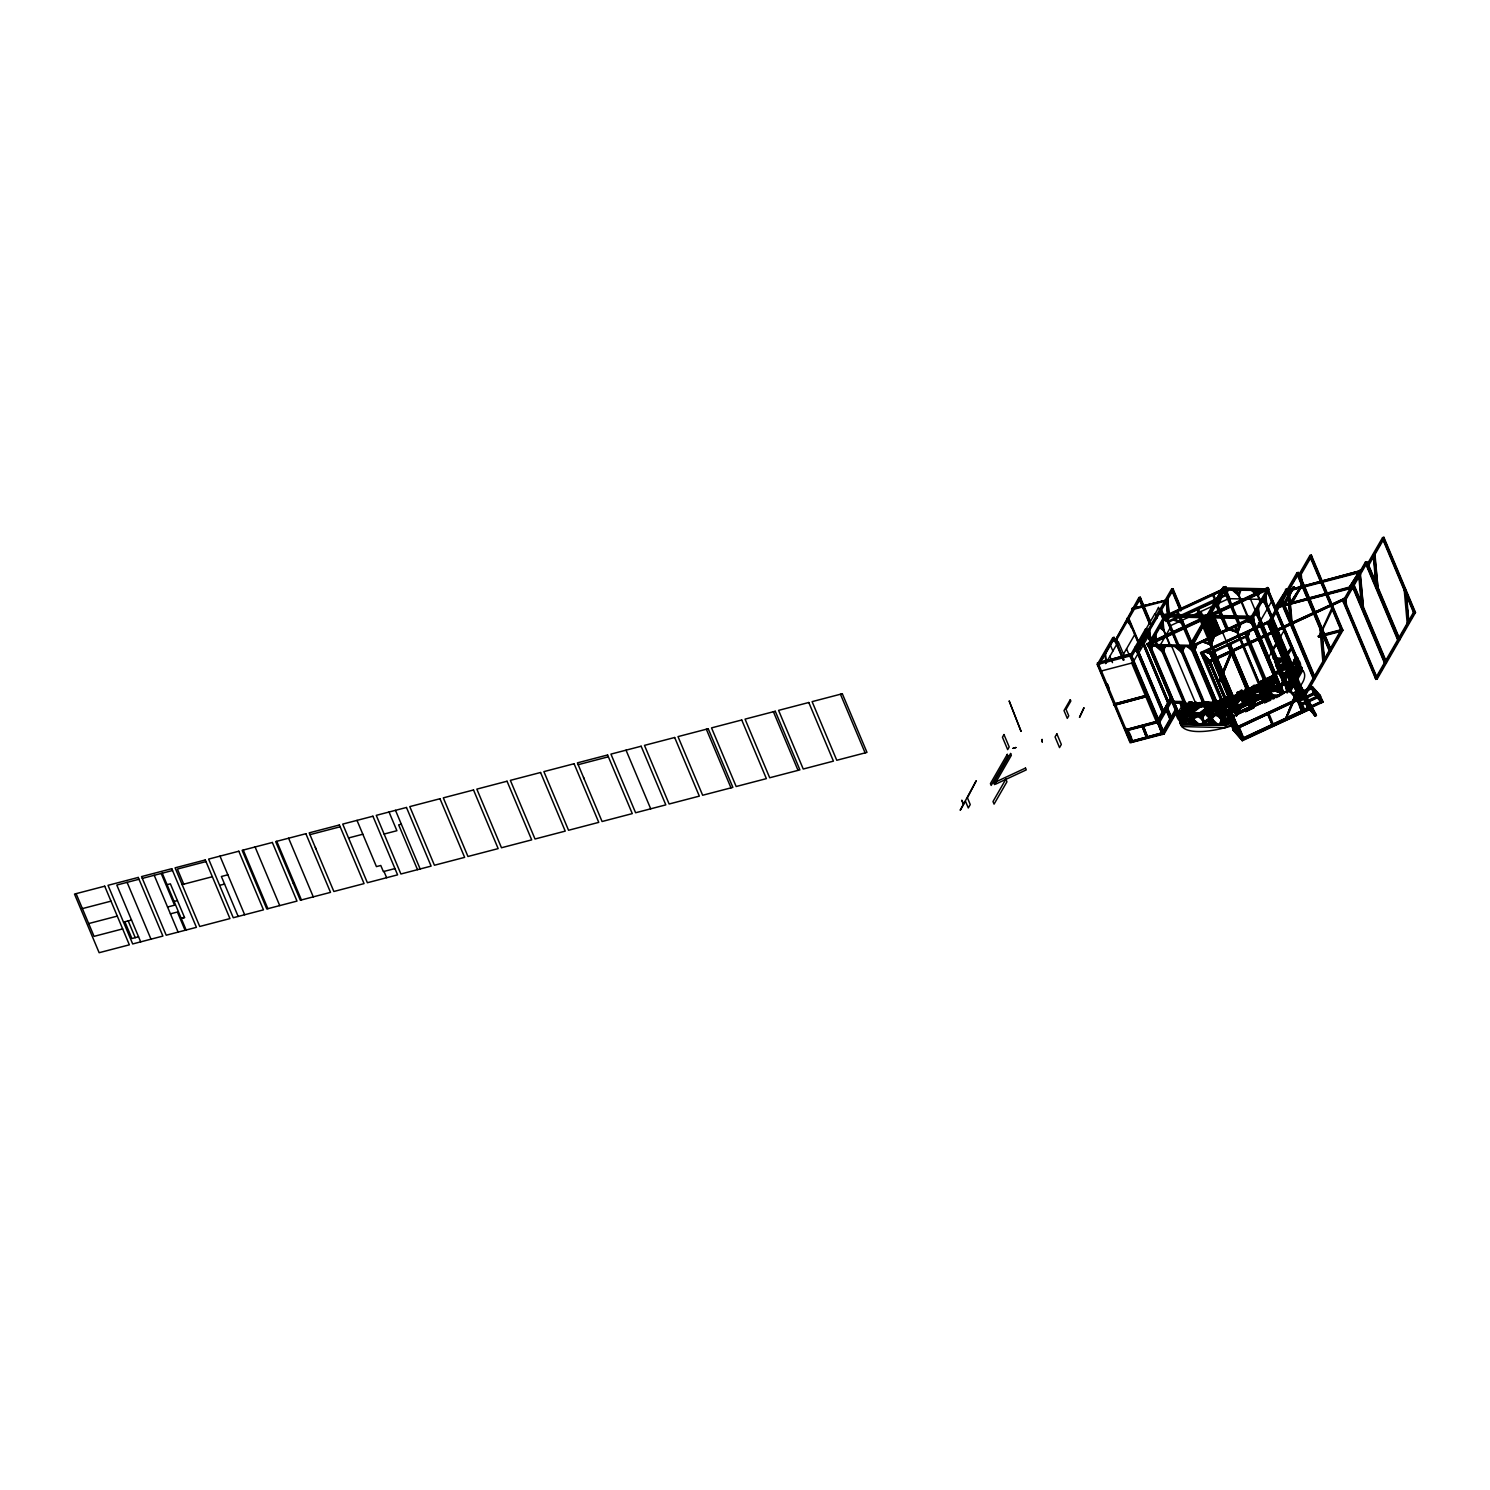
<?xml version="1.0" encoding="UTF-8"?>
<svg xmlns="http://www.w3.org/2000/svg" width="1490" height="1490" viewBox="0 0 1490 1490"><rect width="100%" height="100%" fill="white"/><g stroke="black" fill="none" stroke-linecap="round" stroke-linejoin="round"><path stroke-width="1.5" d="M1227.22 589.686L1226.475 591.921L1227.462 591.195M1227.052 593.299L1228.244 589.705M1190.938 720.192L1189.597 724.252L1191.926 719.465M1238.562 594.026L1239.922 589.966M1239.14 595.385L1240.947 589.984M1204.181 714.772L1202.002 719.093L1204.181 714.772L1197.01 715.368L1201.275 719.074M1257.746 594.454L1259.106 590.394M1258.324 595.814L1261.117 589.686M1221.26 720.564L1220.087 724.922L1221.074 724.196M1260.857 687.877L1260.112 690.112L1261.08 689.386M1261.881 687.896L1260.67 691.472L1262.645 690.019M1259.516 696.147L1260.261 693.893M1285.162 664.577L1283.952 668.191L1284.939 667.446M1297.064 663.031L1295.276 668.433L1296.244 667.706M1308.835 708.625L1314.664 715.144L1316.005 714.529L1300.975 686.126L1300.211 688.119L1314.292 714.734L1316.415 715.498L1315.074 716.113L1308.835 708.085L1307.941 708.681L1271.138 621.125L1269.815 621.479L1301.627 698.307L1302.949 697.972L1342.509 629.357L1324.759 633.976M1169.277 615.463L1167.527 618.462M1169.948 616.599L1168.104 619.821M1205.447 711.438L1207.682 706.036M1219.416 683.761L1218.503 682.01L1231.131 651.614L1232.547 650.962L1219.081 683.37M1219.919 681.358L1232.547 650.962M1225.823 714.734L1224.668 718.72L1226.568 712.946M1239.214 711.419L1241.468 706.018L1245.677 704.23M1239.568 711.792L1241.393 705.422M1255.083 700.207L1252.848 705.608L1254.748 699.834C1254.748 698.121 1254.859 700.803 1253.667 700.877M1267.729 681.545L1269.219 677.931L1270.765 681.582L1270.076 680.818M1268.4 682.681L1269.461 678.918M1266.593 694.303L1265.532 698.065L1266.593 694.303L1268.362 694.042L1266.109 699.443L1267.618 692.682L1268.362 694.042L1232.901 709.985L1234.335 709.333M1278.755 695.923L1280.804 692.235M1285.404 719.353L1298.516 686.555L1285.404 719.353L1298.256 689.945M1324.182 661.15L1321.276 628.37L1319.935 628.724L1322.841 661.504L1324.182 661.15L1321.276 628.37M1408.534 622.95L1405.629 590.17L1404.288 590.506L1407.193 623.286L1408.534 622.95L1405.629 590.17M1340.814 630.345L1341.205 631.313L1318.631 637.198L1331.986 607.827L1332.563 609.187L1331.613 608.479M1321.984 631.201L1332.563 609.187M1097.385 663.125L1131.748 653.682L1097.385 663.125L1131.692 654.929L1131.748 653.682M1177.435 710.954L1164.174 733.955L1130.165 742.821L1097.255 664.54L1112.713 637.701L1114.036 637.347L1123.665 660.238M1099.266 664.67L1097.646 665.509L1098.987 665.155L1114.446 638.316L1112.713 637.701M1100.961 659.753L1103.177 655.917M1103.773 654.632L1105.505 653.607L1103.773 654.632L1105.505 653.607L1106.269 662.342M1105.394 652.08L1110.907 642.507M1114.036 637.347L1098.577 664.186L1131.487 742.486C1133.983 741.778 1128.191 727.977 1126.552 730.752L1157.916 722.576L1163.56 712.816M1098.782 664.67L1114.241 637.832M1165.944 599.65L1165.888 600.898L1131.86 609.783L1131.916 608.516L1166.223 600.321L1131.916 608.516M1114.408 641.724L1138.919 597.546L1140.241 597.192L1150.336 621.2M1140.241 597.192L1115.321 640.421L1113.998 640.756M1115.731 641.389L1140.651 598.161M1105.636 663.646L1118.282 641.706L1124.447 656.364M1123.497 654.11L1134.97 634.181M1151.602 640.402L1146.741 628.817L1145.419 629.171L1129.941 656.01L1162.852 734.291L1166.577 727.828M1145.642 629.711L1154.955 613.563L1156.948 618.331M1146.741 628.817L1130.351 656.978L1131.674 656.624L1147.151 629.786L1145.829 630.14M1155.178 614.122L1158.494 607.324L1162.852 617.698M1172.947 588.662L1171.624 589.016L1146.704 632.226L1148.026 631.89L1172.947 588.662L1181.272 608.479M1150.615 640.551L1146.834 633.325L1137.112 650.199L1163.113 712.071L1171.587 698.363M1136.274 650.627L1137.783 650.031L1147.505 633.157M1168.775 615.016L1167.806 598.961L1166.093 599.986L1167.452 615.351M1132.791 662.771L1138.043 653.663M1138.472 653.421L1148.194 636.547M1113.57 704.174L1147.803 694.973L1113.57 704.174L1114.054 705.347L1148.287 696.128L1114.054 705.347M1226.14 587.582L1210.457 614.774L1207.403 614.513L1223.085 587.302L1225.73 586.613L1226.14 587.582L1164.398 616.04L1147.635 645.114L1192.112 646.306L1252.326 618.573L1280.767 686.22L1278.439 687.039L1249.998 619.374L1278.774 687.411L1279.78 686.946L1250.576 617.94L1266.928 589.612L1224.389 588.662L1239.14 623.788M1148.585 646.101L1177.752 713.766L1178.739 713.039L1149.163 644.406L1165.515 616.059L1178.348 646.623M1149.572 645.375L1165.906 617.028L1222.694 590.617M1159.481 646.511L1170.358 627.607M1127.595 729.988L1132.512 741.722M1130.035 741.368L1131.357 741.033L1130.035 741.368L1097.925 665.024M1189.542 645.468L1205.224 618.257L1207.887 617.568L1192.615 645.747L1189.542 645.468L1192.205 644.779L1207.887 617.568M1189.951 646.437L1195.557 636.714M1197.792 632.84L1205.634 619.225L1208.297 618.536M1207.794 615.463L1223.085 587.302M1207.459 617.065L1207.421 615.445L1206.49 617.046L1205.801 615.24L1164.975 614.346L1163.001 615.798L1203.827 616.711L1205.801 615.24M1216.417 635.578L1208.744 616.189M1225.73 586.613L1209.135 615.128L1224.408 586.948L1224.817 587.917L1268.456 588.885L1251.693 617.978L1191.274 646.083L1248.545 618.89M1147.226 644.164L1203.734 617.866L1204.479 619.207L1147.971 645.505L1147.281 644.742L1204.069 618.238L1203.399 617.475L1146.872 643.773L1148.026 646.083L1192.466 646.697M1212.022 635.951L1205.838 621.237L1208.763 620.045L1214.946 634.777M1209.359 618.685L1209.396 620.287L1209.359 618.685L1210.737 619.672L1214.071 617.214M1163.988 615.072L1207.049 616.096L1211.91 614.29M1170.507 697.562L1163.373 710.916M1158.028 719.372L1162.368 711.829M1171.177 697.394L1157.432 721.402L1126.068 729.597L1157.637 721.067L1158.121 722.222M1163.113 712.071L1169.948 700.207M1157.506 722.259L1162.163 734.477L1170.47 720.043M1126.962 729.076L1132.381 741.964L1163.15 733.788L1157.991 721.57L1170.6 699.685M1171.941 699.332L1158.401 722.538L1159.723 722.184L1172.332 700.3M1161.865 732.987L1131.692 741.145L1162.647 732.633M1163.113 730.826L1175.722 708.942M1176.821 708.402L1162.442 733.322L1163.783 732.987L1175.927 711.903M1172.779 716.057L1176.467 709.65M1167.266 726.636L1176.914 709.911M1148.25 645.71L1176.69 713.375L1178.292 712.555L1174.735 704.081M1179.894 701.567L1181.793 705.292M1177.026 713.766L1182.315 705.571M1189.281 702.088C1198.407 709.631 1175.629 708.458 1184.904 701.678M1194.347 702.535L1181.682 723.116L1177.435 714.734L1178.702 713.505M1185.183 702.349L1180.397 712.537M1179.968 713.282L1185.425 703.802M1185.034 706.148L1183.451 708.886L1181.719 708.271L1183.041 707.936L1186.04 710.73L1182.129 709.24M1200.083 702.442L1176.131 713.356C1177.081 723.432 1188.796 726.971 1181.104 714.269L1180.117 714.995L1183.228 722.408L1184.215 721.663M1195.669 707.545L1188.685 709.911L1204.106 705.888M1182.222 721.886L1180.955 723.097M1183.06 710.656L1184.382 710.302L1185.109 718.534L1183.786 718.888L1185.518 717.863L1184.96 711.68L1183.637 712.015M1180.061 703.504L1185.649 715.666M1190.249 707.955L1188.424 704.733M1183.842 722.408L1188.703 715.945L1184.774 706.595L1183.451 706.949M1189.299 712.965L1191.479 709.184M1193.658 705.403L1195.818 701.622M1183.954 709.296L1187.102 716.764L1188.703 715.945M1256.536 627.607L1271.771 601.159M1212.823 707.862L1214.965 704.137L1213.642 704.472L1214.685 704.602M1218.503 704.826L1220.738 700.915M1275.962 605.741L1286.839 588.829L1277.712 606.356L1275.962 605.741L1277.712 606.356M1221.949 700.617L1218.578 706.446L1231.858 702.982L1238.358 691.695M1276.371 606.691L1286.839 588.829M1219.77 706.148L1224.11 698.605M1303.359 698.922L1302.037 699.276L1269.126 620.995L1296.915 572.775L1298.237 572.439L1331.147 650.72L1329.825 651.074L1314.944 676.888M1224.389 699.294L1220.049 706.819L1218.056 702.051M1278.085 607.119L1269.536 621.963L1270.858 621.609L1298.647 573.408L1288.161 589.63M1281.009 602.034L1282.35 601.681L1314.441 678.043L1313.118 678.378L1281.009 602.034L1282.22 600.228L1315.13 678.527L1313.789 678.863L1302.037 699.276M1282.443 599.557L1285.87 593.597M1269.126 620.995L1270.448 620.641L1298.237 572.439M1301.776 584.359L1298.2 575.848L1309.952 555.435L1311.293 555.081L1342.918 630.326L1304.439 697.078M1229.436 700.524L1221.856 715.33L1219.211 716.019L1229.064 697.264M1292.873 587.265L1283.337 603.804L1280.357 603.171L1281.977 604.307L1284.659 603.469L1294.195 586.911L1285.069 604.418L1283.747 604.772L1292.873 587.265L1294.195 586.911M1311.293 555.081L1299.522 575.494L1298.2 575.848M1229.25 698.885L1220.534 715.684M1221.39 714.194L1219.975 715.666L1216.138 714.827M1229.846 701.492L1221.372 715.908L1228.039 712.797L1227.294 711.456M1230.535 701.939L1227.872 702.945L1231.28 708.327M1230.666 703.299L1235.154 695.513L1257.374 685.419L1270.728 685.698L1278.197 682.234M1226.196 699.369L1237.352 695.215M1234.297 699.909L1238.637 692.366M1233.049 702.684L1237.538 694.88M1291.029 601.792L1301.906 584.9L1292.761 602.407L1291.029 601.792L1301.906 584.9M1231.541 698.288L1233.515 703.019L1264.898 687.933M1234.446 701.399L1237.818 695.569L1236.346 695.197M1291.439 602.761L1302.316 585.868M1233.776 710.823L1225.786 724.68L1223.141 725.369L1230.703 710.562M1234.13 704.621L1237.557 698.68M1235.452 704.267L1238.879 698.344M1226.736 721.067L1224.463 725.015L1230.703 722.11M1229.026 717.118L1232.435 711.177M1235.862 705.236L1238.153 701.287M1222.731 724.401L1225.376 723.712L1233.366 709.855M1235.638 705.906L1241.338 696.016M1182.352 723.339L1224.892 724.289L1225.302 725.239L1181.216 725.015L1180.061 722.706L1196.489 715.051M1241.747 696.985L1235.713 706.372M1273.149 648.392L1275.272 644.704M1268.679 657.22L1278.532 640.16M1280.748 636.286L1284.101 630.475M1271.454 652.732L1278.848 640.998M1261.546 682.178L1259.702 685.381L1277.172 680.818M1261.024 684.748L1262.868 681.563M1274.788 674.393L1280.189 666.999L1276.129 674.057M1286.503 654.073L1291.905 646.679L1286.913 655.041M1264.526 692.869L1266.574 689.33M1265.755 692.701L1268.977 687.114M1276.539 675.026L1280.599 667.967L1279.277 668.302M1288.235 654.706L1292.314 647.647L1290.992 647.982M1267.226 691.807L1269.387 688.082M1277.805 685.046L1274.788 679.403M1282.778 677.838L1289.651 665.9M1285.349 674.542L1289.949 666.57M1289.055 667.539L1281.624 679.831M1290.023 668.209L1279.78 686.946M1291.42 665.769L1295.76 658.226L1267.729 591.53M1220.236 714.921L1280.115 687.058L1281.437 686.704L1284.082 692.999M1280.264 686.797L1290.396 669.215L1290.917 669.997L1287.49 669.96L1289.185 669.252M1280.767 686.22L1252.606 618.089M1295.499 658.71L1297.101 657.891L1268.307 589.835M1273.224 691.23L1280.245 688.51L1282.089 685.288L1280.357 684.674M1294.736 663.385L1293.003 662.752L1294.736 663.385L1296.579 660.163L1295.034 660.871L1296.374 660.536L1299.485 667.948M1282.815 694.21L1279.835 687.542L1281.437 686.704M1295.89 659.679L1297.511 658.841M1295.536 663.218C1298.61 674.802 1304.439 665.062 1297.157 658.468M1291.662 681.507L1288.273 674.579L1286.95 674.914L1290.061 682.327L1287.993 676.292M1297.883 668.768L1299.951 666.831M1340.907 630.177L1310.082 556.888L1311.424 556.534L1342.229 629.842L1318.24 636.23L1319.674 635.857M1286.541 692.086L1285.795 683.854L1287.137 683.5L1287.863 691.732L1286.541 692.086L1292.482 681.768M1295.741 676.087L1300.1 668.544L1302.055 668.786L1300.9 666.477L1301.59 667.241L1301.981 668.209L1295.816 671.077M1275.366 686.238L1293.357 680.986L1293.767 681.954L1289.353 683.109M1318.631 637.198L1318.613 635.578M1284.585 680.967L1283.263 681.303L1287.192 690.652L1288.515 690.317L1267.133 638.279M1290.713 686.518L1293.972 680.837M1297.25 675.175L1299.41 671.394M1287.118 693.036L1301.645 667.818L1292.445 667.613M1289.763 690.112L1295.35 680.427M1297.585 676.534L1302.055 668.786M1277.116 607.585L1352.957 587.321L1354.559 588.457L1349.568 586.837L1360.295 569.962L1360.612 572.253L1285.945 591.754L1285.535 590.785L1360.575 570.651L1351.039 587.19L1276.707 606.616L1277.116 607.585L1352.566 587.991L1355.136 589.817L1351.225 588.345M1349.847 587.507L1360.575 570.651L1285.535 590.785M1349.568 586.837L1360.295 569.962M1367.839 563.146L1382.552 537.629L1383.875 537.294L1415.5 612.52L1377.151 679.049L1375.829 679.384L1342.918 601.103L1365.417 562.047L1366.758 561.711L1399.669 639.992L1398.328 640.346L1365.417 562.047M1352.305 586.483L1353.628 586.129L1385.737 662.491L1384.396 662.845L1352.305 586.483L1353.907 585.644M1354.801 582.162L1365.827 563.015L1367.149 562.68L1344.651 601.718L1343.328 602.072L1351.449 588.159L1350.76 586.52M1342.918 601.103L1344.241 600.749L1366.758 561.711M1383.875 537.294L1368.043 564.766L1366.702 565.12M1304.83 692.738L1329.695 649.621L1323.53 634.964M1330.477 648.243L1341.186 629.693M1413.768 611.906L1375.419 678.416L1376.741 678.08L1415.09 611.552L1413.768 611.906L1407.603 597.248M1375.829 679.384L1414.178 612.874L1415.5 612.52M1276.707 606.616L1351.411 586.557M1285.945 591.754L1285.516 589.183M1185.258 720.75L1187.511 716.876M1189.765 712.984L1192.019 709.11M1290.34 691.807L1302.744 670.463L1295.872 670.295M1150.299 645.394L1149.312 646.12L1177.752 713.766M1226.494 588.923L1225.506 589.649L1239.736 623.472M1202.02 618.573L1206.49 615.258L1212.506 613.694L1214.071 615.426L1209.601 618.741L1203.585 620.306L1202.02 618.573L1203.752 620.697M1164.975 614.346L1163.411 616.767L1204.237 617.679L1206.211 616.208M1208.893 618.164L1206.211 618.871L1205.354 617.698L1210.029 615.538L1210.886 616.692M1162.628 649.752L1161.641 650.478L1156.817 646.288L1157.804 645.561L1161.027 648.355M1205.522 618.089L1210.029 615.538M1209.47 616.823L1211.445 615.37L1252.271 616.283L1250.706 618.704L1209.88 617.791L1209.47 616.823L1250.315 617.735L1252.271 616.283M1210.737 616.301L1205.354 617.698M1209.88 617.791L1210.867 617.065M1175.964 645.952L1174.977 646.679L1181.402 652.266L1182.389 651.54L1177.566 647.349M1181.812 650.18L1180.825 650.907L1176.001 646.716L1176.988 645.971L1180.21 648.783M1188.666 646.232L1187.679 646.977L1191.944 650.664L1192.931 649.938L1190.082 647.48M1191.385 646.306L1190.398 647.033L1218.839 714.679L1221.893 713.896L1220.906 714.362L1219.565 714.697L1191.125 647.051L1192.112 646.306M1258.435 622.969L1259.814 622.317L1272.143 651.633M1183.842 703.28L1184.829 702.554L1173.245 703.057L1214.331 703.969M1177.435 714.734L1179.149 714.008L1182.669 722.389M1183.488 721.663L1180.378 714.25L1179.391 714.976L1182.501 722.389M1184.233 713.375L1183.656 715.07L1184.643 714.343M1187.996 713.449L1187.418 715.144L1191.683 718.851M1189.206 713.282L1204.33 702.032L1214.927 702.274L1199.767 713.505L1201.163 713.747M1270.821 652.471L1272.721 652.229L1271.827 652.881L1283.3 679.85L1281.921 680.502M1202.654 704.044L1190.175 713.3L1191.572 713.542M1191.404 712.928L1205.652 702.349M1189.43 714.436L1188.443 715.181L1191.106 717.491M1192.373 712.946L1206.621 702.367M1190.864 715.237L1191.851 714.492L1195.781 723.842L1194.794 724.568L1161.623 645.636L1160.635 646.362L1193.397 724.326L1194.384 723.6M1197.588 713.673L1197.01 715.368L1203.194 715.498L1202.784 714.529M1213.419 702.665L1198.798 713.486L1199.208 714.455M1273.037 658.468L1284.566 657.984L1275.663 664.577M1274.974 657.761L1274.006 658.505L1287.397 658.804M1200.195 713.729L1198.034 715.386L1200.698 717.696L1201.685 716.969M1202.858 711.754L1213.829 703.615M1202.002 713.114L1215.319 703.224L1210.048 690.689M1218.28 702.237L1219.267 701.511L1222.377 708.905L1220.682 709.631M1223.812 710.656L1220.291 702.274L1221.279 701.548M1277.992 658.785L1278.401 659.753L1276.39 660.461M1281.4 658.878L1280.823 660.573L1285.088 664.279M1208.39 713.71L1217.311 707.098M1220.869 704.453L1226.214 700.486M1278.271 661.914L1283.616 657.965M1207.589 714.846L1206.602 715.572L1210.867 719.279M1209.359 713.729L1227.183 700.505L1227.592 701.473L1209.768 714.697M1208.8 714.66L1223.066 704.1M1278.662 662.882L1282.238 660.256M1283.039 659.66L1284.007 658.934M1276.073 665.546L1284.976 658.952M1210.048 715.647L1211.035 714.921L1214.965 724.27L1213.977 724.997L1180.806 646.064L1179.819 646.79L1212.581 724.755L1213.568 724.028M1284.287 660.647L1284.548 659.902M1285.982 660.685L1286.969 659.958M1208.707 718.404L1201.517 723.73L1201.909 724.699L1209.098 719.372M1214.089 714.418L1226.68 705.087M1203.585 722.855L1204.553 722.129L1201.443 714.716L1200.456 715.442L1203.585 722.855L1199.729 715.423M1227.63 705.105L1202.467 723.768L1202.877 724.736L1219.062 712.741M1247.782 690.187L1251.377 687.523M1285.498 662.175L1284.51 662.901L1281.847 660.591M1212.692 716.709L1216.287 714.045M1216.548 715.796L1217.125 714.101M1285.814 664.279L1286.801 663.553M1218.336 715.088L1217.367 715.815L1221.614 719.521M1258.38 685.437L1263.371 682.867M1287.043 664.168L1288.03 663.441M1246.348 695.849L1248.322 694.396L1247.298 694.359M1258.1 688.771L1261.527 687.337M1289.763 667.557L1279.947 668.097M1221.856 718.776L1219.062 724.904L1220.049 724.177M1260.223 690.708L1259.236 691.453L1254.971 687.747M1296.84 663.776L1295.853 664.503L1293.003 662.044M1268.567 685.661L1233.236 702.349L1217.572 706.428L1192.391 705.534M1260.67 691.807L1258.491 696.109L1259.478 695.383M1252.829 685.977L1268.176 686.331L1269.946 685.009L1267.413 678.974M1269.573 685.679L1277.899 681.563M1292.892 668.377L1293.879 667.65M1262.123 691.826L1263.11 691.099L1265.941 693.576M1268.456 687.002L1269.35 686.35L1266.5 679.589M1262.701 693.204L1263.669 692.478M1296.281 668.451L1297.268 667.725M1298.423 667.539L1297.436 668.265L1295.089 662.715L1293.711 663.18L1297.622 664.652L1295.034 662.827M1223.756 723.302L1222.768 724.028L1219.248 715.647M1268.009 687.076L1279.556 687.318L1281.53 685.866L1281.94 686.834L1279.966 688.287L1249.942 687.635M1373.277 555.398L1374.991 554.373L1377.896 587.153L1374.6 555.044L1373.277 555.398L1375.996 586.129L1377.337 585.775M1361.469 606.039L1358.75 575.308L1360.463 574.283L1363.369 607.063L1362.046 607.417M1318.277 636.211L1320.047 635.206M1167.601 615.091L1224.389 588.662M1165.571 616.655L1166.912 616.562M1168.961 615.072L1175.219 612.167M1185.63 607.305L1200.214 600.526M1210.625 595.683L1216.883 592.759M1260.615 590.431L1223.793 590.096L1238.898 626.042M1215.095 600.991L1179.931 616.897M1215.337 601.606L1180.359 617.475M1169.706 626.042L1228.58 598.663L1262.16 599.39M1211.202 613.843L1267.711 587.544L1268.4 588.308L1268.81 589.276L1212.301 615.575L1211.202 613.843L1211.891 614.606M1268.065 587.917L1211.538 614.215L1212.301 615.575M1211.538 614.923L1268.4 588.308M1149.721 644.146L1204.143 618.816M1214.052 614.215L1268.456 588.885M1202.393 619.188L1204.125 619.523M1203.715 621.181L1204.032 619.952L1203.026 620.417L1210.979 639.34M1203.38 620.79L1204.889 619.859L1203.399 617.475M1212.692 616.227L1214.443 616.562L1213.27 615.277M1202.803 620.157L1203.957 621.442L1205.28 620.827M1191.683 647.051L1252.103 618.946L1268.865 589.854L1267.711 587.544M1210.383 662.622L1212.059 665.788L1210.718 666.403L1208.222 661.672L1209.545 661.057L1202.225 652.359L1210.383 661.448L1243.293 739.748L1210.048 661.616L1210.774 662.417L1209.452 663.05L1200.549 652.583L1268.158 621.665L1200.884 652.974L1233.795 731.255L1236.346 730.081L1231.41 718.348L1230.2 718.906L1235.62 724.96M1200.959 653.551L1268.567 622.634L1201.294 653.942M1201.555 654.222L1202.896 653.607L1235.322 730.845L1236.514 730.286M1202.523 655.302L1203.864 654.687L1204.423 657.258L1203.082 657.872L1202.169 654.911L1203.492 654.278L1203.846 655.879L1202.505 656.513M1211.072 652.061L1228.598 644.183L1211.072 652.061L1237.24 714.12L1254.599 706.036L1228.43 643.997M1272.292 697.804L1254.766 705.683L1228.766 643.829L1246.292 635.951L1273.112 699.071L1245.156 632.989M1246.292 635.951L1228.766 643.829M1229.343 644.984L1246.515 636.714M1208.651 661.094L1344.52 598.421L1208.651 661.094L1242.325 740.735L1310.585 708.979L1264.042 598.254L1262.701 598.589L1276.781 631.276L1275.44 631.35M1344.185 598.03L1344.93 599.39L1209.377 662.454L1200.549 652.583M1209.191 662.752L1210.532 662.137M1211.482 664.41L1210.141 665.043L1208.576 662.082M1196.749 703.019L1190.678 705.832L1197.755 703.038M1276.427 666.682L1284.641 662.864M1176.467 713.747L1195.315 704.975M1276.762 667.073L1284.976 663.255M1202.393 702.181L1176.541 714.325L1177.23 715.088L1203.939 702.665M1279.165 666.496L1287.379 662.678M1293.543 659.809L1297.66 657.891L1298.051 658.859L1293.953 660.778M1183.041 711.847L1203.585 702.274M1279.575 667.464L1287.788 663.646M1180.378 714.25L1178.832 714.958L1183.656 715.07M1221.241 700.84C1200.307 711.158 1249.402 688.231 1225.432 698.885M1216.362 703.988L1275.235 676.59M1267.468 680.967L1275.663 677.13M1279.78 675.231L1285.926 672.363L1286.485 674.039M1260.261 684.804L1277.116 676.963M1281.326 674.989L1285.553 673.033L1281.624 675.678M1200.605 713.151L1214.983 706.446M1232.36 698.102L1256.759 686.741M1267.748 681.638L1274.192 678.9M1280.059 675.901L1290.619 671.245M1294.736 669.345L1298.833 667.427M1233.627 698.046L1257.765 686.76M1260.54 685.475L1264.768 683.519M1268.977 681.563L1275.291 678.62M1180.397 723.097L1196.842 715.442M1203.007 712.574L1213.27 707.787M1268.362 682.159L1274.527 679.291M1280.692 676.423L1290.973 671.636M1295.071 669.718L1301.236 666.85M1234.838 698.102L1239.01 696.165M1248.676 691.658L1257.02 687.784L1256.48 686.071M1180.061 722.706L1180.751 723.47L1199.245 714.865M1203.343 712.946L1215.672 707.21M1248.769 691.826L1256.387 688.268M1268.716 682.532L1276.93 678.714M1301.59 667.241L1289.26 672.977L1289.502 676.367M1189.02 720.229L1180.806 724.047L1225.302 725.239M1193.136 718.31L1197.252 716.411M1207.515 711.624L1211.631 709.706M1234.037 699.015L1258.137 687.803L1262.794 693.018M1295.48 670.686L1301.645 667.818M1246.813 693.688L1239.978 696.873L1248.527 692.887M1180.471 723.674L1181.16 724.438L1199.636 715.833M1205.801 712.965L1216.082 708.178M1250.631 692.105L1256.796 689.237M1271.175 682.55L1275.272 680.632L1260.074 684.748M1181.216 725.015L1182.762 724.308M1271.063 683.202L1272.199 681.526M1232.323 701.511L1228.691 703.206L1231.392 705.105L1228.729 705.794M1262.607 694.396L1256.387 687.467L1257.541 689.777L1261.192 688.082L1259.814 688.045M1233.627 701.678L1266.668 686.294M1269.443 685.009L1275.738 682.085M1269.741 685.679L1276.017 682.755M1233.515 703.019L1267.953 687.002M1246.143 697.525L1247.465 696.91M1222.526 712.518L1233.832 707.247M1237.035 705.757L1248.974 700.207M1252.308 698.642L1262.254 694.023L1263.017 695.364L1256.796 688.436M1263.595 693.39L1276.781 687.263M1252.643 699.034L1277.899 687.281L1278.29 688.25M1226.698 711.717L1234.223 708.216M1247.391 702.088L1237.799 707.098M1254.71 698.698L1260.67 695.904M1265.885 693.483L1273.41 689.982M1222.806 714.697L1220.962 714.939L1224.817 723.693L1225.823 723.227C1215.095 703.392 1229.79 723.283 1223.197 723.283L1226.251 722.482L1223.141 715.088M1238.041 707.601L1241.803 706.39M1249.961 702.051L1251.861 706.148L1246.18 703.82L1249.607 702.218M1263.576 696.258C1270.132 705.739 1251.693 694.061 1264.19 698.158M1281.828 694.675L1279.835 687.542M1254.077 700.319L1260.391 697.394M1239.773 708.141L1248.173 704.23M1254.487 701.287L1260.801 698.363M1235.098 710.86L1261.937 698.363M1250.985 705.292L1249.663 705.906L1245.1 695.029M1251.246 705.571L1249.924 706.204L1246.404 697.823L1247.726 697.19L1251.842 706.074M1297.939 698.829L1289.837 689.777L1229.716 717.752L1237.818 726.803L1297.939 698.829L1303.359 711.717L1298.256 699.797L1238.32 727.977L1314.813 692.403L1322.617 701.12L1303.247 710.134L1300.658 707.229M1230.61 717.621L1289.316 690.298M1245.584 711.4L1251.879 708.476M1245.584 711.754L1253.984 707.843M1264.451 702.963L1270.746 700.039M1289.129 691.49L1290.321 690.932L1302.558 704.677M1230.386 719.111L1231.597 718.553M1289.297 691.695L1290.508 691.136M1314.292 714.734L1315.633 714.101L1301.552 687.505L1300.211 688.119L1299.634 686.76L1300.975 686.126M1224.892 724.289L1229.101 722.315M1231.112 723.078L1224.873 725.984L1224.054 724.066L1231.392 711.326L1230.07 711.661M1231.653 724.736L1225.395 727.623L1181.868 726.58M1294.344 694.992L1312.373 686.611L1320.177 695.327L1323.027 702.088L1241.878 739.785L1233.049 729.914L1242.325 740.735M1294.698 695.383L1311.386 687.616L1311.777 688.585L1295.089 696.351M1234.502 723.712L1238.935 734.272L1234.186 723.358M1294.754 695.96L1312.783 687.579L1320.587 696.296L1301.217 705.31M1311.703 688.473L1313.025 687.859M1296.114 700.561L1300.658 698.996M1233.403 730.286L1235.527 729.355L1238.637 732.819M1233.646 730.584L1234.987 729.951M1297.12 701.175L1315.074 692.701M1299.28 700.784L1315.223 693.371L1312.373 686.611M1297.529 702.144L1314.217 694.377L1313.807 693.409M1296.915 699.983L1300.807 704.342L1320.177 695.327M1300.956 705.012L1320.326 696.016M1303.005 709.855L1322.356 700.84M1301.999 710.693L1299.597 706.893M1241.543 739.394L1321.351 702.33M1243.07 739.487L1303.173 711.512M1270.896 653.272L1271.249 652.303M1172.015 589.966L1173.356 589.63L1137.522 651.167L1147.915 634.125M1310.362 556.403L1311.703 556.049L1299.932 576.462L1298.61 576.816M1309.431 558.024L1312.373 558.825L1311.051 559.16M1131.581 609.093L1165.608 600.228M1167.415 599.65L1166.093 599.986L1167.806 598.961L1169.166 614.253M1159.574 609.894L1160.896 609.559L1163.951 616.804M1127.557 618.909L1128.88 618.573L1140.334 645.785M1373.668 554.708L1374.991 554.373M1128.619 619.039L1126.868 618.425L1128.209 618.089L1140.93 648.374M1159.984 610.863L1161.306 610.509M1299.932 574.507L1301.254 574.171L1301.738 579.629L1300.416 579.982M1126.999 619.877L1128.34 619.523L1139.776 646.753M1159.704 611.347L1161.027 610.993L1164.547 619.374L1167.173 621.162L1165.832 621.498M1299.541 575.196L1300.863 574.842L1301.161 578.269L1299.839 578.604M205.993 861.593L177.385 869.061L183.736 884.166M138.998 879.249L116.797 885.041L140.693 941.866M142.314 878.392L172.523 870.514M309.957 834.661L340.167 826.782M578.157 764.687L608.367 756.79M1128.545 623.528L1129.867 623.174L1127.278 621.349M1163.653 619.002L1166.596 619.784L1165.273 620.138M1367.112 566.088L1368.453 565.734L1384.284 538.263L1382.552 537.629M1161.827 622.168L1163.15 621.833L1163.876 630.065M1264.563 595.367L1265.885 595.032L1266.612 603.264L1265.289 603.599M1285.907 590.152L1287.248 589.798M1295.108 588.811L1360.985 571.62M1160.244 624.925L1161.567 624.571L1170.432 645.636M1262.98 598.105L1264.302 597.769L1297.082 675.734M167.066 884.688L170.382 883.831L184.611 917.654L181.296 918.511L186.12 930.021M348.548 837.957L362.834 834.232M401.332 824.193L398.668 824.883L417.498 869.657M1207.403 614.513L1210.457 614.774M1359.141 574.637L1360.463 574.283M315.34 847.456L315.899 848.797M583.54 777.482L584.117 778.823M1358.75 575.308L1360.072 574.972L1363.369 607.063M82.397 908.602L110.986 901.152M1115.731 639.433L1117.053 639.08L1117.537 644.537M1148.436 630.903L1149.759 630.549L1150.243 636.007L1148.92 636.36M1115.34 640.104L1116.662 639.769L1116.979 643.177M1114.688 641.24L1116.01 640.905L1123.944 659.753M1147.393 632.71L1148.716 632.375L1152.236 640.737M1208.465 616.674L1209.787 616.32M182.134 884.594L212.344 876.716M1264.433 602.724L1265.774 602.37L1262.85 600.302M1147.635 634.61L1150.578 643.345M227.858 874.798L221.377 876.493L238.177 916.443M384.103 834.046L396.899 830.712L389.039 812.013M1148.343 635.001L1149.665 634.647L1149.367 631.239M1205.745 620.175L1209.768 619.132M1207.44 620.399L1208.763 620.045M1281.568 601.066L1282.909 600.712L1314.999 677.075L1313.677 677.429L1306.544 660.461M1154.452 634.964L1155.774 634.61L1156.501 642.842M1154.061 635.634L1155.383 635.299L1155.942 641.482M1142.718 643.121L1167.918 703.057M219.645 885.339L224.562 884.073M1252.308 616.618L1253.649 616.264L1254.133 621.74L1252.792 622.075L1252.233 620.715L1253.556 620.361L1253.258 616.953L1251.917 617.288M1135.604 647.852L1136.926 647.517L1164.286 712.593L1162.964 712.946L1135.194 646.902M1135.324 648.336L1136.647 648.001L1164.007 713.077L1162.684 713.431L1136.199 650.441M1257.932 616.394L1259.255 616.04L1258.529 607.808M88.692 923.558L117.282 916.108M174.107 901.45L177.422 900.575M1150.057 648.876L1151.379 648.541M167.55 907.019L174.535 905.194L161.199 873.457M1097.255 664.54L1131.264 655.656L1164.174 733.955M1130.631 656.494L1131.953 656.14L1164.062 732.503L1162.721 732.838M123.502 922.124L131.511 920.038M1271.342 625.111L1272.665 624.776L1272.181 619.3M170.419 913.836L177.403 912.029L185.077 930.282M1404.865 591.884L1406.206 591.53L1408.925 622.261L1407.584 622.615M293.269 883.477L294.368 883.197M122.664 928.903L94.056 936.353L76.102 893.646M184.481 917.337L181.147 918.194L162.242 873.196M394.943 868.577L383.358 871.594L380.788 865.485L376.43 866.603L357.004 820.375M138.551 936.8L131.921 938.532L124.881 921.77M1107.834 685.028L1106.493 685.363L1108.411 686.387L1107.07 686.741M1320.513 630.084L1321.854 629.73L1324.573 660.461L1323.25 660.815M1323.12 635.485L1342.918 630.326M1329.415 650.106L1330.738 649.752M1280.059 667.911L1288.962 665.583M1279.724 668.489L1288.627 666.179M1280.022 669.159L1288.906 666.85M1291.96 666.235L1293.283 665.881L1296.17 659.195L1297.939 663.385M1280.953 669.513L1289.688 667.222M1280.581 670.146L1289.316 667.874M1397.918 639.378L1399.259 639.024M1299.69 667.576L1301.031 667.222M1287.863 671.655L1289.595 672.269L1290.079 677.745L1288.757 678.08M1172.462 702.163L1173.785 701.827M1278.867 674.411L1287.788 672.083M1168.7 703.373L1142.7 641.519L1168.607 703.541M1280.729 674.467L1287.416 672.716L1287.826 673.685L1281.139 675.436M1288.273 672.623L1289.595 672.269L1287.23 676.386L1285.498 675.771M1281.512 674.784L1288.198 673.052M1294.028 671.953L1295.35 671.599M1293.748 672.437L1295.071 672.083M1297.343 673.331L1298.665 672.996L1293.45 670.593L1298.274 673.666L1296.952 674.02M1182.688 704.919L1189.244 703.224M1181.607 705.627L1192.354 705.869L1182.613 705.664M1181.421 705.962L1193.248 702.721M1284.585 679.012L1285.516 677.708M1191.832 703.615L1196.209 702.479M1269.219 683.426L1275.775 681.712M1195.837 703.112L1181.7 706.651L1179.894 702.367M1236.905 692.459L1238.097 692.142M1260.112 686.35L1275.403 682.364M1194.756 703.504L1196.079 703.15M1194.477 703.988L1195.799 703.634L1171.121 644.891M1237.37 692.757L1238.712 692.422M1183.172 707.415L1184.494 707.079L1188.424 716.411M1238.32 699.313L1237.836 693.856L1239.159 693.502L1239.736 694.88M1281.81 682.159L1283.132 681.824L1286.131 684.618M1195.259 706.577L1204.069 704.286M1249.291 692.496L1258.1 690.187M1273.54 686.164L1277.936 685.009M1284.212 683.593L1285.553 683.24L1283.933 682.103M1286.745 682.718L1293.357 680.986M1203.697 704.938L1188.648 708.309L1189.057 709.277M1208.111 703.783L1212.506 702.628M1248.918 693.129L1257.746 690.839M1262.142 689.684L1270.951 687.374M1200.065 706.409L1204.479 705.254M1251.898 692.887L1271.734 687.71M1279.705 686.089L1282.089 685.288M1208.52 704.751L1212.916 703.597M1251.544 693.521L1273.559 687.765M1280.171 686.052L1293.395 682.606L1292.985 681.638M1176.69 713.375L1178.013 713.021M1313.398 677.913L1314.72 677.559M1280.059 686.853L1281.381 686.518L1281.698 689.926M1266.984 690.559L1265.662 690.894L1263.911 686.722M1219.844 714.921L1177.379 713.859L1180.899 722.24M1237.389 698.978L1238.712 698.624M1289.967 686.126L1291.29 685.773L1287.416 683.016M1157.991 721.57L1159.313 721.216M1170.171 718.553L1167.322 709.929M1384.676 662.361L1386.017 662.007M1126.757 730.417L1158.214 722.073M1217.665 707.433L1231.28 703.392L1220.105 705.571M1288.384 688.864L1289.725 688.51L1256.945 610.546M1185.37 716.15L1186.692 715.796M1281.735 690.913L1285.647 692.403M1288.105 689.349L1289.446 688.995L1256.666 611.03L1255.344 611.384L1288.515 690.317M1282.313 692.273L1283.635 691.919M1182.874 720.471L1184.215 720.117M1182.445 721.514L1183.768 721.179M1180.62 722.725L1183.228 722.408M1218.801 715.051L1221.465 714.362M1301.906 697.823L1303.229 697.488M1232.882 651.354L1231.131 651.614L1218.503 682.01M1243.479 697.32C1246.497 697.562 1241.356 700.598 1240.071 699.555M1243.591 589.295L1225.208 588.885L1221.055 590.822L1224.408 591.996M1263.874 590.487L1267.562 592.834M1266.612 590.562L1266.928 589.612M1210.457 616.096L1252.68 617.251M1164.398 616.04L1205.224 616.935L1204.814 615.985M1235.825 617.624L1249.421 617.922M1250.576 617.94L1251.693 617.978M1205.82 617.549L1210.066 625.968M1250.985 618.909L1252.103 618.946L1251.283 617.009M1211.687 618.425L1218.578 633.157M1209.768 619.654L1210.737 619.672M1149.163 644.406L1191.702 645.356L1220.906 714.362M1296.747 657.5L1268.474 591.94M1276.557 659.511L1286.596 659.735M1277.377 659.735L1278.401 659.753M1280.823 660.573L1287.006 660.703M1280.972 667.371L1285.553 667.464M1293.395 668.395L1298.163 668.284L1295.816 662.733M1281.381 668.321L1288.273 668.489M1280.357 669.066L1287.081 669.215M1258.752 684.767L1270.448 685.028M1253.816 685.251L1281.53 685.866M1268.996 686.331L1280.953 687.561M1251.842 686.704L1264.563 686.927M1279.128 688.473L1280.245 688.51M1250.818 694.433L1260.056 694.638M1266.984 694.806L1280.841 695.104M1246.311 695.085L1247.335 695.122M1249.831 695.178L1259.069 695.383M1268.307 695.588L1279.854 695.83M1245.323 695.83L1260.391 696.165M1267.32 696.314L1278.867 696.575M1242.325 696.724L1260.801 697.115M1265.42 697.227L1276.967 697.488M1223.346 700.43L1227.183 700.505M1227.276 700.728L1229.138 700.766M1217.87 701.473L1225.674 701.436M1220.291 702.274L1220.608 701.324M1203.343 702.759L1213.94 703.001M1204.74 703.001L1215.319 703.224M1215.784 705.72L1194.365 705.906M1215.598 707.061L1192.968 706.558L1190.994 701.827M1209.75 707.378L1208.781 707.359L1211.426 713.636M1211.798 709.631L1218.168 709.78M1224.557 709.911L1228.803 710.004M1216.976 710.507L1210.253 710.357L1217.367 711.475M1225.916 710.693L1230.386 710.804M1212.208 710.6L1218.578 710.749M1226.326 711.661L1233.031 711.81M1190.193 712.555L1180.676 712.332L1181.086 713.3M1191.162 712.574L1199.785 712.76M1200.754 712.779L1209.787 713.933M1219.863 713.207L1210.346 713.002L1210.755 713.952M1219.435 713.952L1179.13 713.058L1179.54 714.027M1182.986 713.337L1188.703 713.468M1193.732 713.58L1198.034 713.673M1207.179 713.878L1220.273 714.176M1190.454 714.474L1194.589 714.567L1192.41 718.869L1194.179 713.598L1193.602 715.293L1187.418 715.144L1188.405 714.418L1191.236 716.895M1209.638 714.902L1213.773 714.976L1211.593 719.298L1213.363 714.027L1212.785 715.721L1206.192 714.604M1204.553 722.129L1202.281 718.404M1279.835 669.904L1291.29 670.183M1248.415 690.522L1244.876 689.274L1246.404 692.925M1269.797 700.095L1265.792 698.68L1270.132 700.486M1259.46 697.637L1264.768 699.518M1246.18 703.82L1251.488 705.701M1234.67 709.706L1237.65 710.507M1232.901 709.985L1238.562 712.257L1232.845 709.408M1209.917 706.092L1209.34 704.714L1215.337 707.378L1209.694 705.105M1201.927 703.057L1207.235 704.938M1229.92 720.843L1223.923 718.702M1281.288 603.506L1283.877 605.331M1255.474 613.079L1258.398 615.146M1289.967 669.662L1291.588 670.817M1285.889 676.739L1289.8 678.211L1286.82 675.417M1284.79 684.953L1282.22 683.128L1285.907 678.658L1286.243 682.308M1160.095 627.104L1163.02 629.171M1159.704 627.793L1163.597 630.549M1127.669 620.659L1129.29 621.814M1152.738 639.899L1155.663 641.966M1152.347 640.57L1156.24 643.326M1229.213 702.591L1230.815 703.746M1135.995 649.137L1137.615 650.273M1183.842 708.216L1185.463 709.352M1182.52 708.551L1184.14 709.706M1252.196 590.245L1257.02 594.436M1251.172 590.208L1257.597 595.795M1233.012 589.817L1237.836 594.007M1231.988 589.798L1238.413 595.367M1255.995 687.765L1258.659 690.075L1261.21 696.184M1218.392 715.833L1221.036 718.161M1211.258 718.534L1217.684 724.121L1216.697 724.848L1210.271 719.26M1215.058 722.706L1211.836 719.912L1210.849 720.639L1215.672 724.829M1197.997 714.641L1202.262 718.348M1192.652 719.484L1197.476 723.674M1191.665 720.21L1196.489 724.401M1186.17 723.432L1181.346 719.223L1180.359 719.949L1185.183 724.159M1214.406 601.625L1226.959 631.145M1198.388 609.093L1201.275 615.631M1197.457 608.758L1210.513 639.489M1197.047 609.708L1209.601 639.229M1181.03 617.158L1191.832 642.525M1180.099 616.841L1191.311 643.55M1344.93 599.39L1209.042 662.082L1241.952 740.362L1310.585 708.979M1275.924 629.804L1309.58 709.445M1297.66 657.891L1296.971 657.127L1297.716 658.487M1318.836 695.942L1311.032 687.225L1313.882 693.986L1321.686 702.721L1318.501 695.569L1301.813 703.336L1302.223 704.304M1311.442 688.194L1319.246 696.91M1320.419 699.183L1323.027 702.088M1224.985 593.355L1219.677 591.474M1225.469 594.547L1168.607 621.013M1313.472 693.036L1321.276 701.753M1225.879 595.516L1169.017 621.982M1221.67 597.471L1218.28 605.611M1220.254 598.142L1217.702 604.251M1213.53 594.324L1215.561 599.166M1212.525 594.789L1214.573 599.632M1246.497 632.896L1274.136 698.661M1215.97 600.116L1228.803 630.233M1310.176 708.011L1316.005 714.529M1313.491 712.239L1316.415 715.498M1245.696 637.385L1270.709 697.115M1300.714 699.574L1267.804 621.293M1234.67 627.048L1265.941 701.865M1295.648 696.445L1302.148 703.727L1304.998 710.488L1301.087 706.13M1236.067 630.792L1230.051 628.65M1289.129 690.093L1297.231 699.164M1289.632 691.267L1297.734 700.319M1297.231 700.561L1301.981 712.071M1300.677 705.161L1304.588 709.519M1301.049 708.197L1303.657 711.103L1300.807 704.342M1279.482 688.864L1278.83 688.007L1281.475 694.284M1279.091 691.23L1276.111 690.429M1273.168 690.652L1273.559 691.602M1228.822 644.947L1211.649 653.216M1228.002 645.617L1253.015 705.347M1286.466 718.31L1299.429 688.306L1298.87 686.946M1257.728 686.834L1263.93 693.781M1259.404 697.041L1259.814 698.009M1209.507 643.159L1203.846 641.408M1268.977 713.71L1273.242 724.066M1248.117 691.919L1250.631 697.469M1212.655 652.75L1237.668 712.499M1179.521 615.929C1178.385 609.447 1174.958 611.049 1178.515 616.394M1209.899 649.938L1237.221 715.293M1247.521 693.353L1250.52 700.021M1178.925 617.363L1190.864 645.338M1180.657 621.498L1174.641 619.356M1241.598 689.833L1250.669 699.965L1222.098 713.244L1222.508 714.213M1181.235 622.857L1173.226 620.008M1244.523 693.595L1249.551 699.238M1250.967 701.585L1253.649 707.527M1240.257 690.447L1249.328 700.579M1243.182 694.228L1249.737 701.548M1243.461 696.873L1246.664 700.449M1242.902 696.743L1245.677 699.853M1250.892 707.284L1240.984 696.407L1244.839 705.161L1241.151 696.407M1241.561 697.376L1251.302 708.253M1239.568 695.904L1243.498 705.254M1246.124 703.224L1246.534 704.193M1234.279 702.665L1237.389 706.13M1239.345 727.493L1244.094 739.021M1230.908 718.59L1236.309 724.624M1238.842 727.437L1230.423 717.435L1236.011 730.51M1225.152 713.598L1223.756 716.969M1234.726 729.672L1241.021 736.6M1237.855 733.676L1235.135 730.64L1205.317 659.679M1213.233 707.266L1213.922 708.029L1210.271 706.465M1226.251 722.482L1223.923 723.302L1222.377 719.596M1224.817 723.693L1223.495 724.047L1219.975 715.666M1206.881 704.565L1207.571 705.329L1201.573 702.684M1208.26 707.396L1206.863 710.767M1208.874 709.296L1209.563 710.06L1206.453 702.647M1146.872 643.773L1147.971 645.505M1191.385 705.515L1192.279 706.875L1190.287 702.125M1299.634 686.76L1315.074 716.113M1383.838 540.702L1405.852 593.057M1368.714 565.25L1399.538 638.539L1398.197 638.893L1388.512 615.854M1369.161 569.795L1386.762 611.664M1360.202 571.285L1360.612 572.253M1354.187 585.179L1386.296 661.523L1384.955 661.877L1370.688 627.942M1354.652 589.761L1368.919 623.695M1352.585 585.998L1353.497 584.695L1386.408 662.976L1385.085 663.329L1354.373 590.245M1344.241 600.749L1377.151 679.049M1309.952 555.435L1341.577 630.661L1330.887 649.212L1300.211 575.978M1298.889 576.332L1301.515 582.609M1303.284 586.799L1313.845 611.924M1315.614 616.115L1320.885 628.687M1296.915 572.775L1297.324 573.743M1303.005 587.284L1320.606 629.171M1322.282 633.138L1329.825 651.074M1300.565 585.253L1300.975 586.203M1292.37 601.457L1292.761 602.407M1284.659 603.469L1285.069 604.418M1283.356 605.312L1289.595 620.157M1291.383 624.403L1304.756 656.215M1283.076 605.797L1289.316 620.641M1291.104 624.887L1313.789 678.863M1277.079 605.964L1277.489 606.933M1296.822 658.357L1268.381 590.711L1267.059 591.046L1299.41 668.06M1297.231 659.325L1300.751 667.706M1297.324 660.536L1299.075 664.726M1296.095 661.02L1299.206 668.433M1271.845 619.188L1264.712 602.239L1264.172 596.056M1273.615 623.397L1276.278 629.711M1287.77 656.904L1290.34 662.976M1277.209 632.878L1286.987 656.159M1288.776 660.387L1291.439 666.738M1293.227 670.966L1298.554 683.668M1302.111 692.124L1304.793 698.475M1275.775 631.741L1308.276 709.054M1270.448 620.641L1302.949 697.972M1256.014 590.319L1261.322 602.966M1255.288 590.301L1260.596 602.947M1278.327 645.096L1285.404 661.951M1283.561 660.629L1285.125 664.354M1304.253 709.128L1304.644 710.097M1286.466 672.418L1286.857 673.387M1302.484 711.847L1297.064 698.959L1238.339 726.282L1243.759 739.17M1289.837 689.777L1290.321 690.932M1256.498 613.005L1262.701 627.756M1250.52 599.129L1254.934 609.615M1273.41 653.589L1275.179 657.779M1283.113 680.185L1271.361 652.247L1283.207 678.844L1281.828 679.496L1279.277 673.443M1284.324 682.699L1286.69 688.306M1258.92 622.988L1273.894 658.636M1274.416 661.076L1277.805 669.103M1279.482 673.126L1282.015 679.161M1275.887 665.378L1277.582 669.42M1281.158 687.188L1283.803 693.465M1265.494 652.266L1268.158 658.599M1250.315 617.735L1250.706 618.704M1279.556 687.318L1279.966 688.287M1236.83 589.891L1249.235 619.393M1280.804 694.88L1278.122 688.939L1280.469 694.508M1236.104 589.872L1249.384 621.498M1267.897 678.937L1270.728 685.698L1269.852 686.35L1266.984 679.552M1265.606 680.204L1268.176 686.331M1246.124 635.764L1272.125 697.618M1227.555 593.132L1230.218 599.464M1264.954 686.853L1266.705 691.043L1265.382 691.379L1263.632 687.188M1262.067 688.641L1263.855 692.887M1266.668 700.337L1235.322 626.21L1266.37 700.039M1260.54 688.063L1262.086 691.77M1259.553 688.79L1261.881 694.359M1259.609 690.634L1261.173 694.34M1258.137 687.803L1257.486 686.089L1237.445 696.24M1257.15 688.808L1257.541 689.777M1215.952 603.096L1227.238 629.32M1216.119 604.307L1226.68 629.451M1249.402 694.992L1251.172 699.164M1222.079 631.22L1246.739 689.851M1215.076 618.406L1221.26 633.12M1214.741 618.015L1220.925 632.729M1213.195 616.767L1219.565 632.431M1213.549 619.803L1218.857 632.412M1244.448 693.018L1244.858 693.986M1211.445 615.37L1211.854 616.339M1214.331 624.738L1216.976 631.034M1247.205 702.908L1243.759 695.122L1246.869 702.516M1243.126 693.651L1243.517 694.601M1217.609 633.883L1210.699 619.151L1216.883 633.865M1210.681 618.425L1216.864 633.138M1209.619 618.275L1216.697 635.094M1239.736 691.49L1242.381 697.786M1208.483 620.529L1214.667 635.243M1211.836 630.177L1214.499 636.472M1206.956 618.89L1206.565 617.922L1190.882 645.114L1202.057 671.673M1207.161 620.883L1213.344 635.597M1237.836 693.856L1238.413 695.215M1205.224 618.257L1205.634 619.225M1206.993 622.857L1212.301 635.466M1203.827 616.711L1204.237 617.679M1205.447 621.125L1211.631 635.839M1200.94 611.384L1202.691 615.575M1204.721 621.107L1211.78 637.534M1204.032 619.952L1210.215 634.665M1202.765 618.536L1203.156 619.505M1203.585 620.306L1203.957 621.442M1204.609 623.286L1210.793 637.999M1197.196 613.135L1207.757 638.26M1239.159 713.244L1207.775 639.024L1238.823 712.872M1231.336 698.587L1233.329 703.355M1230.125 698.903L1231.858 702.982M1236.551 716.15L1208.558 650.013L1236.197 715.759M1228.077 697.171L1232.602 707.992M1227.611 699.779L1228.021 700.747M1180.993 608.963L1173.077 590.115L1171.736 590.45L1179.67 609.298M1171.624 589.016L1180.825 610.919M1218.261 701.753L1221.409 709.65M1221.893 713.896L1193.118 645.841L1221.558 713.505M1181.998 620.212L1191.683 643.233M1192.205 644.779L1192.615 645.747M1225.376 723.712L1225.786 724.68M1205.615 680.129L1207.384 684.357M1217.162 707.62L1219.826 713.952M1208.446 701.716L1214.015 715.2M1207.459 702.181L1213.27 715.759M1206.546 703.746L1208.092 707.433M1211.891 718.646L1213.456 722.389M1212.469 723.116L1180.08 646.045L1179.093 646.772L1211.873 724.736M1166.577 616.189L1179.354 646.157M1165.627 617.512L1177.193 645.002M1161.585 610.043L1164.23 616.32M1161.138 612.483L1162.908 616.655M1160.58 613.433L1163.224 619.728M1161.287 625.055L1170.153 646.12M1189.988 701.809L1191.963 706.539M1188.983 701.771L1190.976 706.521M1192.782 721.477L1160.896 645.617L1159.909 646.343L1192.689 724.326M1150.932 623.77L1140.371 598.645L1139.049 598.98L1149.61 624.124M1138.919 597.546L1139.329 598.496M1140.204 600.6L1149.889 623.639M1184.01 704.584L1184.42 705.552M1183.637 705.217L1184.047 706.186M1154.191 637.347L1157.749 645.785M1153.93 637.832L1157.469 646.269M1183.339 710.171L1183.917 711.531M1182.017 711.4L1180.285 710.786L1180.676 711.754M1151.323 640.886L1146.872 630.27L1145.549 630.624L1149.107 639.098M1145.419 629.171L1146.983 632.896M1146.834 633.325L1151.23 643.177M1151.193 647.498L1178.851 713.244M1178.422 713.989L1181.067 720.285M1178.162 714.734L1181.682 723.116M1148.529 645.245L1176.97 712.89M1180.751 723.47L1181.16 724.438M1176.131 713.356L1176.877 714.716M1142.029 641.687L1168.03 703.541M1167.732 708.29L1172.071 718.59L1169.836 719.13L1166.298 710.674M1167.285 710.693L1170.749 718.944M1166.093 708.383L1170.544 718.962M1128.433 621.013L1131.078 627.29M1137.783 650.031L1163.783 711.885M1147.598 695.308L1148.082 696.463M1130.612 655.824L1133.462 662.603L1100.756 671.133L1097.907 664.354M1126.552 648.821L1129.197 655.097M1156.929 721.253L1162.349 734.142M1131.692 663.05L1156.333 721.7M1114.166 638.8L1123.088 660.014M1110.255 644.742L1112.9 651.037M1109.845 656.326L1112.49 662.622M1107.275 683.761L1109.063 688.007M1126.012 728.312L1131.823 741.908M963.173 803.389L961.814 800.167L963.08 803.557M840.453 694.247L865.113 752.878M773.403 711.736L798.044 770.367M706.335 729.225L730.994 787.856M626.042 750.178L650.702 808.809M395.502 810.337L420.161 868.968M383.992 871.427L386.636 877.722M288.613 838.218L313.272 896.85M276.767 841.31L301.427 899.941M255.088 846.972L279.729 905.603M243.243 850.064L267.883 908.695M219.999 856.117L244.658 914.748M154.215 875.282L178.111 932.107M127.097 882.359L150.993 939.184M128.196 920.913L135.236 937.657M1373.854 556.906L1376.183 583.13M1359.327 576.816L1359.718 581.193M1360.109 585.551L1361.264 598.663M1289.185 589.817L1292.091 622.596M1288.794 590.487L1291.513 621.218M1288.627 598.906L1290.377 618.573M1287.472 590.841L1290.191 621.572M1294.493 670.724L1294.866 674.84M1293.599 669.532L1293.283 665.881L1293.19 669.979M1293.543 675.175L1293.897 679.291M1288.254 691.062L1287.695 684.86L1286.373 685.214L1286.932 691.397M1285.516 679.347L1285.833 682.755M1281.791 685.828L1282.275 691.304M1265.494 595.702L1266.053 601.886M1258.137 608.497L1258.678 614.681M1256.983 610.9L1257.355 615.016M1239.159 693.502L1239.643 698.959L1236.998 699.667L1236.663 696.016M1230.516 706.539L1231.001 711.996M1192.112 701.641L1192.484 705.757M1185.984 706.595L1186.319 710.246M1185.742 708.868L1185.444 705.459L1184.103 705.813L1184.42 709.221M1183.432 714.772L1183.786 718.888M1166.67 601.494L1167.639 612.427M1162.759 622.503L1163.299 628.687M1150.895 643.065L1151.23 646.716M1105.096 654.296L1105.878 663.069M1300.23 668.414A66.994 22.145 -22.8 0 1 1292.929 693.818M1233.366 725.351A66.994 22.145 -22.8 0 1 1179.968 721.123M1185.686 709.352A66.994 22.145 -22.8 0 1 1188.722 706.036M1280.897 665.658A66.994 22.145 -22.8 0 1 1285.032 665.49M1293.227 666.086A66.994 22.145 -22.8 0 1 1296.71 666.905M1151.025 646.157L1150.28 648.392L1152.012 645.431L1151.025 646.157M1152.049 646.176L1150.839 649.77L1153.037 645.449L1152.049 646.176M1163.727 646.437L1162.368 650.497L1164.696 645.71L1163.727 646.437M1164.752 646.455L1162.945 651.856L1165.72 645.729L1164.752 646.455M1182.911 646.865L1181.551 650.925L1183.898 646.139L1182.911 646.865M1183.935 646.884L1182.129 652.285L1184.904 646.157L1183.935 646.884M1181.812 715.032L1181.067 717.267L1182.799 714.306L1181.812 715.032M1182.837 715.051L1181.645 718.627L1183.824 714.325L1182.837 715.051M1190.38 718.832L1188.573 724.233L1191.348 718.087L1190.38 718.832M1192.577 715.275L1191.832 717.51L1193.565 714.529L1192.577 715.275M1202.169 715.479L1201.424 717.714L1203.156 714.753L1202.169 715.479M1209.563 719.242L1207.757 724.661L1210.551 718.515L1209.563 719.242M1210.122 720.62L1208.781 724.68L1211.109 719.894L1210.122 720.62M1211.761 715.684L1211.016 717.938L1212.748 714.958L1211.761 715.684M1195.483 644.742L1194.421 648.504L1195.483 644.742M1196.898 644.09L1194.999 649.882L1196.898 644.09M1213.046 636.565L1210.849 643.065L1213.046 636.565M1214.462 635.913L1211.426 644.444L1214.462 635.913M1239.605 624.217L1237.408 630.717L1239.605 624.217M1241.021 623.546L1237.985 632.077L1241.021 623.546M1207.347 705.645L1205.783 711.81L1207.347 705.645M1248.508 631.425L1247.447 635.187L1248.508 631.425M1249.924 630.773L1248.024 636.547L1249.924 630.773M1240.053 706.67L1238.991 710.432L1240.053 706.67M1009.233 701.12L1021.041 731.329L1009.233 701.12M976.118 780.946L960.193 810.299L965.446 801.192L968.295 807.952L970.251 804.563L967.42 797.783L976.118 780.946M1003.981 734.551L1002.453 737.233L1007.668 749.619L1009.196 746.956L1003.981 734.551M1007.277 754.368L990.422 783.61L991.185 785.416L1008.041 756.175L1007.277 754.368M1013.07 748.334L1015.882 747.533L1013.07 748.334M1010.611 753.493L993.755 782.753L994.501 784.56L1011.356 755.318L1010.611 753.493M1005.862 779.196L992.992 801.546L994.072 804.116L1006.942 781.784L1005.862 779.196M1042.087 739.487L1042.236 741.946L1042.087 739.487M1070.286 699.704L1064.009 710.581L1067.287 718.366L1068.74 715.833L1066.039 709.389L1070.844 701.045L1070.286 699.704M1056.857 733.825L1055.05 736.954L1059.52 747.589L1061.327 744.46L1056.857 733.825M1083.919 707.899L1079.542 717.323L1083.919 707.899M1142.159 726.394L1146.406 737.308L1142.159 726.394M1143.351 726.077L1147.598 736.991L1143.351 726.077M1271.864 678.993L1273.056 678.695L1271.864 678.993M1156.78 645.524L1155.793 646.269L1162.219 651.838L1163.206 651.111L1156.78 645.524M1189.69 646.269L1188.703 646.995L1191.367 649.305L1192.354 648.578L1189.69 646.269M1173.822 701.362L1172.835 702.088L1184.42 701.585L1173.822 701.362M1180.769 717.863L1179.782 718.59L1186.208 724.177L1187.195 723.451L1180.769 717.863M1192.074 718.106L1191.087 718.851L1197.513 724.419L1198.5 723.693L1192.074 718.106M1025.493 768.076L995.134 782.213L995.897 784.038L1026.256 769.883L1025.493 768.076M1231.299 694.992L1216.641 701.809L1231.299 694.992M1273.522 675.343L1258.864 682.178L1273.522 675.343M1273.931 676.311L1259.255 683.128L1273.931 676.311M1254.021 704.882L1236.663 712.965L1254.021 704.882M1271.715 696.65L1254.357 704.733L1271.715 696.65M1301.496 710.916L1243.61 737.848L1301.496 710.916M1384.005 538.747L1382.683 539.082L1413.488 612.39L1414.811 612.036L1384.005 538.747M1310.362 558.359L1309.04 558.694L1312.951 560.184L1310.362 558.359M1298.367 573.892L1297.045 574.227L1329.136 650.59L1330.458 650.236L1298.367 573.892M104.71 886.196L74.5 894.075L99.141 952.706L129.351 944.828L104.71 886.196M138.235 877.442L108.025 885.321L132.684 943.952L162.894 936.074L138.235 877.442M171.76 868.689L141.55 876.586L166.209 935.217L196.419 927.339L171.76 868.689M205.303 859.954L175.094 867.832L199.734 926.482L229.944 918.585L205.303 859.954M238.828 851.218L208.619 859.097L233.26 917.728L263.469 909.85L238.828 851.218M272.353 842.465L242.144 850.343L266.785 908.975L296.994 901.096L272.353 842.465M305.878 833.711L275.669 841.589L300.328 900.239L330.519 892.361L305.878 833.711M339.403 824.976L309.194 832.854L333.853 891.486L364.063 883.607L339.403 824.976M372.928 816.222L342.719 824.1L367.378 882.732L397.588 874.854L372.928 816.222M406.472 807.468L376.262 815.347L400.903 873.997L431.113 866.118L406.472 807.468M439.997 798.733L409.787 806.611L434.428 865.243L464.638 857.365L439.997 798.733M473.522 789.979L443.312 797.858L467.953 856.489L498.163 848.611L473.522 789.979M507.047 781.226L476.837 789.123L501.478 847.754L531.688 839.876L507.047 781.226M540.572 772.49L510.362 780.369L535.022 839L565.232 831.122L540.572 772.49M574.097 763.737L543.887 771.615L568.547 830.265L598.757 822.368L574.097 763.737M607.603 754.983L577.394 762.861L602.072 821.511L632.282 813.615L607.603 754.983M641.147 746.229L610.937 754.108L635.597 812.758L665.807 804.879L641.147 746.229M674.672 737.494L644.481 745.372L669.122 804.004L699.332 796.126L674.672 737.494M708.216 728.74L678.006 736.619L702.647 795.25L732.857 787.372L708.216 728.74M741.741 719.987L711.531 727.884L736.172 786.515L766.382 778.637L741.741 719.987M775.266 711.251L745.056 719.13L769.697 777.761L799.907 769.883L775.266 711.251M808.791 702.498L778.581 710.376L803.24 769.026L833.432 761.129L808.791 702.498M842.316 693.744L812.106 701.641L836.765 760.273L866.975 752.394L842.316 693.744M1160.375 612.129L1159.052 612.483L1161.995 613.284L1160.375 612.129M1159.984 612.818L1158.661 613.154L1162.573 614.644L1159.984 612.818M1366.889 563.164L1365.548 563.499L1397.657 639.862L1398.98 639.508L1366.889 563.164M1267.729 591.847L1266.388 592.182L1269.331 592.983L1267.729 591.847M1267.338 592.517L1265.997 592.871L1269.908 594.361L1267.338 592.517M1262.458 600.991L1261.117 601.327L1266.332 603.748L1262.458 600.991M1143.37 642.004L1168.57 701.92L1143.37 642.004M1255.083 613.768L1253.76 614.122L1258.976 616.525L1255.083 613.768M1135.604 649.808L1134.281 650.161L1138.192 651.633L1135.604 649.808M1345.973 599.427L1344.651 599.762L1345.135 605.238L1346.457 604.884L1345.973 599.427M1345.582 600.097L1344.259 600.451L1344.557 603.86L1345.88 603.525L1345.582 600.097M1271.79 619.989L1270.467 620.343L1270.765 623.751L1272.088 623.397L1271.79 619.989M1344.93 601.234L1343.608 601.587L1375.698 677.95L1377.021 677.596L1344.93 601.234M1295.443 662.156L1294.102 662.491L1297.045 663.292L1295.443 662.156M1298.852 663.18L1297.511 663.534L1298.237 671.767L1299.578 671.413L1298.852 663.18M1299.41 664.54L1298.088 664.894L1298.647 671.077L1299.969 670.724L1299.41 664.54M1287.621 675.715L1286.298 676.05L1289.223 676.851L1287.621 675.715M1167.452 708.756L1166.13 709.11L1170.47 719.428L1171.792 719.074L1167.452 708.756M1287.975 684.394L1286.652 684.73L1290.899 686.462L1287.975 684.394M1231.839 706.186L1229.194 706.893L1229.678 712.35L1232.323 711.661L1231.839 706.186M1250.948 621.665L1247.633 620.473L1250.948 621.665M1251.526 623.025L1246.217 621.144L1251.526 623.025M1236.644 632.17L1228.635 629.32L1236.644 632.17M1210.085 644.518L1202.076 641.668L1210.085 644.518M1209.526 652.285L1206.211 651.111L1209.526 652.285M1210.104 653.663L1204.777 651.763L1210.104 653.663M1279.668 692.589L1274.36 690.708L1279.668 692.589M1250.911 704.323L1247.596 703.15L1250.911 704.323M1230.163 721.831L1224.165 719.689L1230.163 721.831M1267.562 623.099L1299.652 699.462L1267.562 623.099M1230.33 644.518L1255.53 704.453L1230.33 644.518M1256.331 688.641L1256.741 689.609L1256.331 688.641M1209.116 638.949L1240.164 712.779L1209.116 638.949M1267.766 714.269L1272.218 724.829L1267.766 714.269"/></g></svg>
